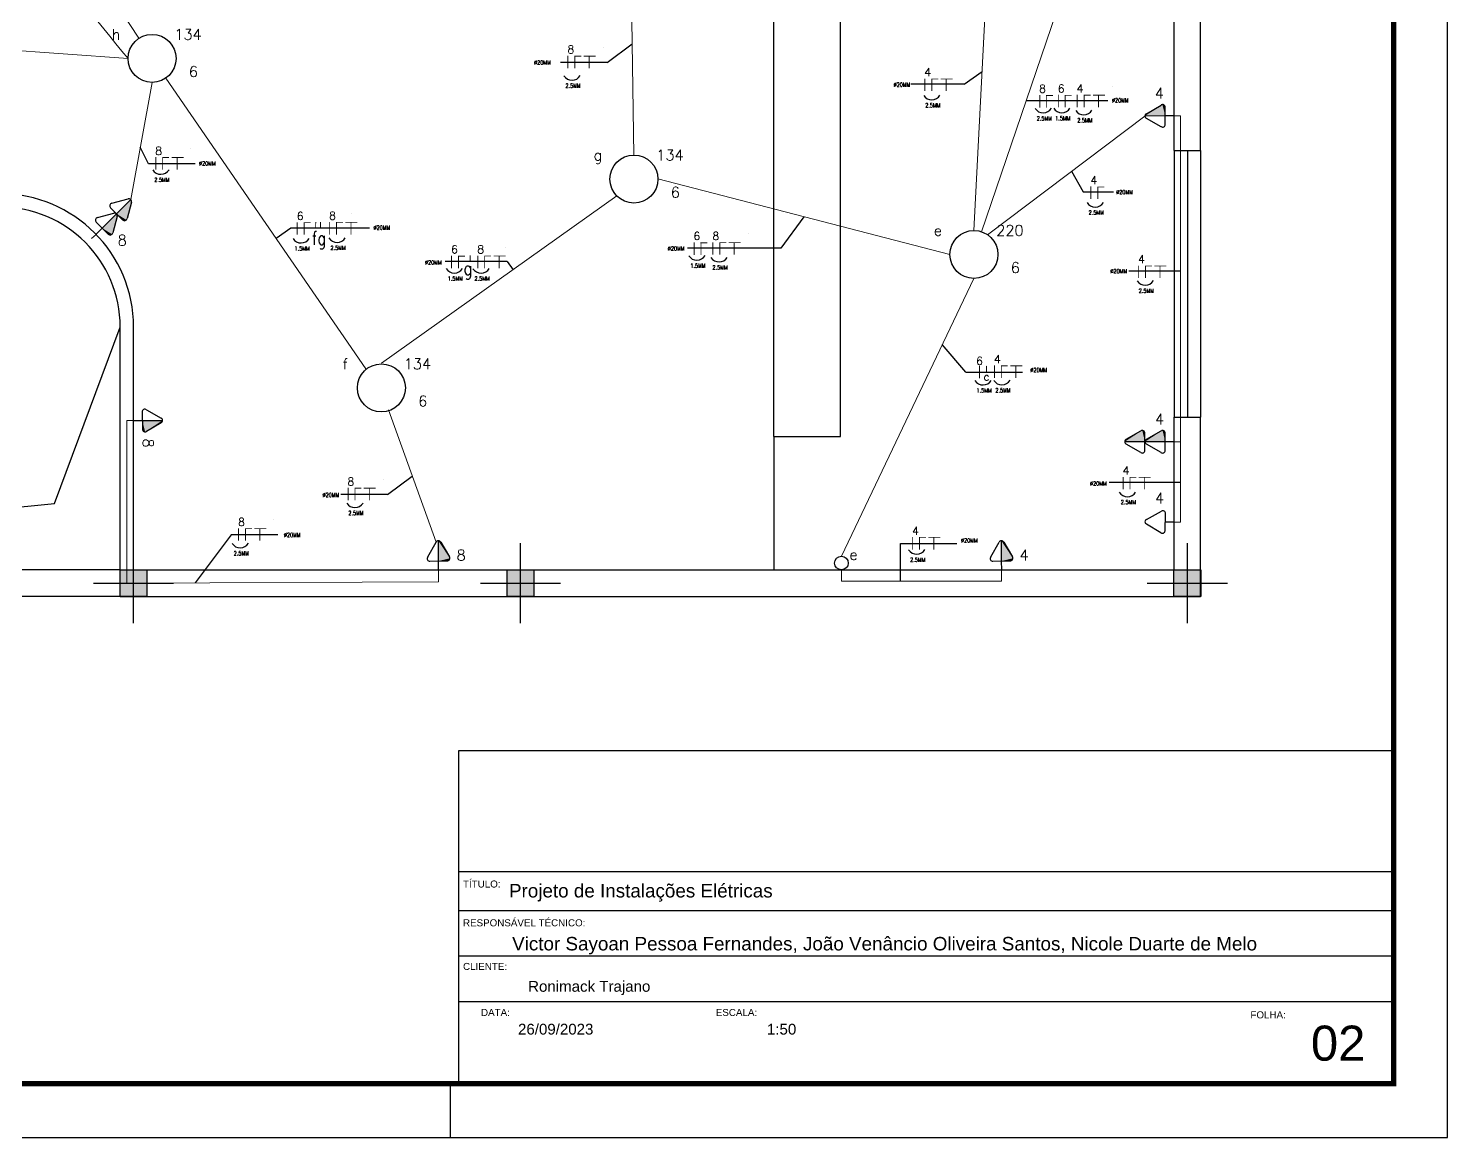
# Model space of a CAD drawing. Header units: metres. Extents: x 2426 to 5032, y 1997 to 4035.
# Drawn here: x 2512.79 to 2536.34, y 1996.88 to 2015.29 of the extents above; entities that cross this region are included whole.
import ezdxf
from ezdxf.enums import TextEntityAlignment as Align

# ---------------------------------------------------------------- set-up
doc = ezdxf.new("R2010")
doc.units = ezdxf.units.M
doc.linetypes.add('Contínuo', pattern=[0])
for name, color, linetype in [('10', 10, 'Continuous'), ('2', 4, 'Continuous'), ('4', 136, 'Continuous'), ('Acessorios', 4, 'Continuous'), ('ALVENARIA', 7, 'Continuous'), ('ARQ-FOLHA', 7, 'Continuous'), ('CIRCUITOS', 250, 'Continuous'), ('ILUMINAÇÃO', 1, 'Contínuo'), ('INTERRUPTORES', 1, 'Continuous'), ('TOMADAS-ENERGIA', 1, 'Continuous')]:
    doc.layers.add(name, color=color, linetype=linetype)
doc.layers.add('ELETRODUTOS', color=5, linetype='Continuous', lineweight=20)
doc.layers.add('SEÇÃO', color=250, linetype='Contínuo', lineweight=30)
doc.styles.add('arial', font='arial.ttf')
doc.styles.add('ROMAND', font='romand__.ttf', dxfattribs={"width": 0.75})
doc.styles.add('ROMANS', font='ROMANS.shx', dxfattribs={"width": 0.8, "height": 0.1})

# ---------------------------------------------------------------- blocks, each defined once
blk = doc.blocks.new('FOLHA A2')
at = {"layer": 'ARQ-FOLHA'}
for p, q in [((594, -420), (594, 0)), ((409, -420), (409, -410)), ((0, -420), (594, -420))]:
    blk.add_line(p, q, dxfattribs=at)
at = {"layer": 'ARQ-FOLHA', "const_width": 1}
blk.add_lwpolyline([(25, -410), (584, -410), (584, -10), (25, -10), (25, -410)], dxfattribs=at)
blk = doc.blocks.new('st')
at = {"layer": '2'}
h = blk.add_hatch(color=256, dxfattribs=at)
h.paths.add_polyline_path([(0, 10), (0, 0), (10, 0), (10, 10)])
h.paths.add_polyline_path([(-10, 10), (-10, 0), (0, 0), (0, 10)])
h.paths.add_polyline_path([(-10, 0), (-10, -10), (0, -10), (0, 0)])
h.paths.add_polyline_path([(0, 0), (0, -10), (10, -10), (10, 0)])
at = {"layer": '10'}
for p, q in [((0, 30), (0, -30)), ((-30, 0), (30, 0))]:
    blk.add_line(p, q, dxfattribs=at)
at = {"layer": '4'}
blk.add_lwpolyline([(-10, -10), (-10, 10), (10, 10), (10, -10)], close=True, dxfattribs=at)
blk = doc.blocks.new('A$C8d71f97b')
at = {"layer": 'TOMADAS-ENERGIA'}
for p, q in [((0.27, 0.249), (0.333, 0.359)), ((0.351, 0.218), (0.351, 0.37)), ((0.369, 0.359), (0.432, 0.248)), ((0.286, 0.218), (0.415, 0.218)), ((0.351, 0.066), (0.351, 0.218)), ((0.27, 0.097), (0.333, 0.207)), ((0.369, 0.207), (0.432, 0.096)), ((0.286, 0.066), (0.415, 0.066)), ((0.351, 0), (0.351, 0.066))]:
    blk.add_line(p, q, dxfattribs=at)
for centre, start, end in [((0.351, 0.35), 26.0479, 153.9521), ((0.286, 0.238), 143.1332, 270.777), ((0.351, 0.198), 26.0479, 153.9521), ((0.416, 0.238), 267.1811, 32.5689), ((0.286, 0.086), 143.1332, 270.777), ((0.416, 0.086), 267.1811, 32.5689)]:
    blk.add_arc(centre, 0.0197, start, end, dxfattribs=at)
at = {"layer": 'TOMADAS-ENERGIA', "linetype": 'Continuous'}
for points in [[(0.351, 0.37), (0.432, 0.248), (0.361, 0.367)], [(0.432, 0.248), (0.351, 0.37), (0.436, 0.238)], [(0.351, 0.218), (0.436, 0.238), (0.351, 0.37)], [(0.369, 0.359), (0.361, 0.367), (0.432, 0.248)], [(0.436, 0.238), (0.351, 0.218), (0.433, 0.228)], [(0.415, 0.218), (0.433, 0.228), (0.351, 0.218)], [(0.351, 0.218), (0.432, 0.096), (0.361, 0.215)], [(0.432, 0.096), (0.351, 0.218), (0.436, 0.086)], [(0.351, 0.066), (0.436, 0.086), (0.351, 0.218)], [(0.369, 0.207), (0.361, 0.215), (0.432, 0.096)], [(0.433, 0.228), (0.415, 0.218), (0.425, 0.22)], [(0.436, 0.086), (0.351, 0.066), (0.433, 0.076)], [(0.415, 0.066), (0.433, 0.076), (0.351, 0.066)], [(0.433, 0.076), (0.415, 0.066), (0.425, 0.068)]]:
    blk.add_solid(points, dxfattribs=at)
at = {"layer": 'TOMADAS-ENERGIA', "style": 'ROMANS', "flags": 8}
for tag, p in [('020', (0.103, 0.11)), ('001', (0.52, 0.108))]:
    blk.add_attdef(tag, text='', height=0.08, dxfattribs=at).set_placement(p, align=Align.MIDDLE_CENTER)
blk = doc.blocks.new('TEBAI01')
for p, q in [((-1.62, 1.95), (-0.35, 4.14)), ((0.35, 4.14), (1.63, 1.92)), ((-1.3, 1.32), (1.28, 1.32)), ((0, 0), (0, 1.32))]:
    blk.add_line(p, q)
for centre, start, end in [((0, 3.97), 26.0479, 153.9521), ((-1.3, 1.71), 143.1332, 270.777), ((1.3, 1.71), 267.1811, 32.5689)]:
    blk.add_arc(centre, 0.393, start, end)
at = {"style": 'ROMANS', "flags": 8}
for tag, p in [('020', (-5.03, 2.2)), ('001', (3.56, 2.23))]:
    blk.add_attdef(tag, text='', height=1.6, dxfattribs=at).set_placement(p, align=Align.MIDDLE_CENTER)
blk = doc.blocks.new('TEMED02')
for p, q in [((0, 1.32), (0, 4.36)), ((-1.62, 1.95), (-0.35, 4.14)), ((0.35, 4.14), (1.63, 1.92)), ((-1.3, 1.32), (1.28, 1.32)), ((0, 0), (0, 1.32))]:
    blk.add_line(p, q)
for centre, start, end in [((0, 3.97), 26.0479, 153.9521), ((-1.3, 1.71), 143.1332, 270.777), ((1.3, 1.71), 267.1811, 32.5689)]:
    blk.add_arc(centre, 0.393, start, end)
at = {"linetype": 'Continuous'}
for points in [[(0, 4.36), (1.63, 1.92), (0.21, 4.3)], [(1.63, 1.92), (0, 4.36), (1.69, 1.72)], [(0, 1.32), (1.69, 1.72), (0, 4.36)], [(0.35, 4.14), (0.21, 4.3), (1.63, 1.92)], [(1.69, 1.72), (0, 1.32), (1.64, 1.52)], [(1.28, 1.32), (1.64, 1.52), (0, 1.32)], [(1.64, 1.52), (1.28, 1.32), (1.49, 1.37)]]:
    blk.add_solid(points, dxfattribs=at)
at = {"style": 'ROMANS', "flags": 8}
for tag, p in [('020', (-4.96, 2.19)), ('001', (3.39, 2.17))]:
    blk.add_attdef(tag, text='', height=1.6, dxfattribs=at).set_placement(p, align=Align.MIDDLE_CENTER)
blk = doc.blocks.new('A$C0BD3781F')
blk.add_circle((0.36, 0.36), 0.36)
at = {"style": 'ROMANS', "flags": 8}
for tag, p in [('001', (0.188, 0.472)), ('009', (0.502, 0.474)), ('020', (0.356, 0.232))]:
    blk.add_attdef(tag, text='', height=0.16, dxfattribs=at).set_placement(p, align=Align.MIDDLE_CENTER)
blk = doc.blocks.new('Ir1s01')
blk.add_circle((0, 1.02), 1.02)
at = {"style": 'ROMANS', "flags": 8}
blk.add_attdef('009', text='', height=1.6, dxfattribs=at).set_placement((1.81, 2.29), align=Align.MIDDLE_CENTER)
blk = doc.blocks.new('A$C27EA2FDF')
at = {"const_width": 0.009}
for points in [[(0.04, 0.126), (0.04, 0)], [(0.104, 0.121), (0.173, 0.121)], [(0.109, 0.117), (0.109, 0)]]:
    blk.add_lwpolyline(points, dxfattribs=at)
at = {"style": 'ROMANS', "flags": 8}
blk.add_attdef('001', text='', height=0.06, dxfattribs=at).set_placement((0.069, 0.188), align=Align.MIDDLE_CENTER)
blk = doc.blocks.new('FNT')
at = {"const_width": 0.24}
for points in [[(0.12, 1.68), (0.12, -1.68)], [(1.84, 1.56), (3.68, 1.56)], [(1.96, 1.44), (1.96, -1.68)], [(4.32, 1.56), (7.52, 1.56)], [(5.8, 1.44), (5.8, -1.68)]]:
    blk.add_lwpolyline(points, dxfattribs=at)
at = {"style": 'ROMANS', "flags": 8}
blk.add_attdef('001', text='', height=1.6, dxfattribs=at).set_placement((0.89, 3.34), align=Align.MIDDLE_CENTER)
blk = doc.blocks.new('A$C3508442B')
at = {"const_width": 0.024}
for points in [[(0.227, 0.043), (0.392, 0.012)], [(0.262, 0.224), (0.592, 0.161)]]:
    blk.add_lwpolyline(points, dxfattribs=at)
at = {"style": 'ROMANS', "flags": 8}
for tag, p in [('001', (0.105, 0.258)), ('009', (0.634, 0.329))]:
    blk.add_attdef(tag, text='', height=0.16, rotation=79, dxfattribs=at).set_placement(p, align=Align.MIDDLE_CENTER)

msp = doc.modelspace()

# ---------------------------------------------------------------- linework, layer by layer
at = {"color": 18, "true_color": 0x000000}
msp.add_line((2528.315, 2014.364), (2528.613, 2014.573), dxfattribs=at)
at = {"layer": 'Acessorios'}
for p, q in [((2525.156, 2008.515), (2525.156, 2016.772)), ((2526.263, 2008.515), (2526.263, 2016.772)), ((2531.797, 2013.263), (2531.797, 2008.836)), ((2532.018, 2013.263), (2532.018, 2008.836)), ((2532.239, 2013.263), (2532.239, 2008.836)), ((2525.156, 2008.515), (2526.263, 2008.515)), ((2514.309, 2006.301), (2501.912, 2006.301)), ((2514.309, 2005.859), (2501.912, 2005.859))]:
    msp.add_line(p, q, dxfattribs=at)
at = {"layer": 'ALVENARIA'}
for p, q in [((2532.239, 2013.263), (2532.239, 2018.133)), ((2531.797, 2013.263), (2531.797, 2016.772)), ((2531.797, 2013.263), (2532.239, 2013.263)), ((2513.217, 2007.402), (2514.309, 2010.33)), ((2514.309, 2005.859), (2514.309, 2010.33)), ((2514.53, 2006.301), (2514.53, 2010.33)), ((2531.797, 2006.301), (2531.797, 2008.836)), ((2531.797, 2008.836), (2532.239, 2008.836)), ((2532.239, 2005.859), (2532.239, 2008.836)), ((2525.156, 2008.515), (2525.156, 2006.301)), ((2501.912, 2006.301), (2513.217, 2007.402)), ((2514.53, 2006.301), (2531.797, 2006.301)), ((2514.309, 2005.859), (2532.239, 2005.859))]:
    msp.add_line(p, q, dxfattribs=at)
for radius in [2.214, 1.992]:
    msp.add_arc((2512.317, 2010.33), radius, 0, 90, dxfattribs=at)
at = {"layer": 'ARQ-FOLHA'}
for p, q in [((2535.443, 2003.298), (2519.924, 2003.298)), ((2519.924, 2003.298), (2519.924, 1997.771)), ((2535.443, 2001.287), (2519.924, 2001.287)), ((2519.924, 2000.737), (2519.924, 2000.737)), ((2535.443, 2000.643), (2519.924, 2000.643)), ((2519.924, 1999.892), (2519.924, 1999.892)), ((2535.443, 1999.887), (2519.924, 1999.887)), ((2535.443, 1999.131), (2519.924, 1999.131))]:
    msp.add_line(p, q, dxfattribs=at)
at = {"layer": 'CIRCUITOS'}
for p, q in [((2522.322, 2014.975), (2522.322, 2014.975)), ((2522.392, 2014.725), (2522.805, 2015.03)), ((2522.392, 2014.725), (2521.616, 2014.725)), ((2528.315, 2014.364), (2527.432, 2014.364)), ((2530.773, 2014.325), (2530.773, 2014.325)), ((2530.7, 2014.085), (2529.342, 2014.087)), ((2514.778, 2013.042), (2514.643, 2013.315)), ((2515.483, 2013.292), (2515.483, 2013.292)), ((2515.553, 2013.042), (2514.778, 2013.042)), ((2530.098, 2012.917), (2530.289, 2012.575)), ((2530.289, 2012.575), (2530.793, 2012.575)), ((2518.144, 2012.211), (2518.144, 2012.211)), ((2525.656, 2012.163), (2525.271, 2011.64)), ((2517.141, 2011.972), (2516.896, 2011.804)), ((2518.449, 2011.972), (2517.141, 2011.972)), ((2524.729, 2011.878), (2524.729, 2011.878)), ((2520.705, 2011.656), (2520.705, 2011.656)), ((2525.271, 2011.64), (2523.725, 2011.64)), ((2520.732, 2011.418), (2519.702, 2011.418)), ((2520.732, 2011.418), (2520.828, 2011.282)), ((2531.902, 2011.261), (2531.048, 2011.261)), ((2528.341, 2009.584), (2527.952, 2010.039)), ((2528.341, 2009.584), (2529.283, 2009.584)), ((2518.674, 2007.801), (2518.674, 2007.801)), ((2518.744, 2007.551), (2519.157, 2007.857)), ((2518.744, 2007.551), (2517.969, 2007.551)), ((2531.902, 2007.752), (2530.722, 2007.752)), ((2516.857, 2007.131), (2516.857, 2007.131)), ((2516.151, 2006.881), (2515.553, 2006.085)), ((2516.927, 2006.881), (2516.151, 2006.881)), ((2527.258, 2006.113), (2527.258, 2006.741)), ((2527.258, 2006.741), (2528.193, 2006.741))]:
    msp.add_line(p, q, dxfattribs=at)
at = {"layer": 'CIRCUITOS', "const_width": 0.0149}
for points in [[(2517.554, 2012.077), (2517.553, 2011.972)], [(2517.554, 2012.077), (2517.553, 2011.972)], [(2517.634, 2012.077), (2517.634, 2011.972)], [(2520.115, 2011.522), (2520.115, 2011.418)]]:
    msp.add_lwpolyline(points, dxfattribs=at)
at = {"layer": 'ELETRODUTOS'}
for p, q in [((2513.071, 2017.487), (2514.619, 2015.124)), ((2522.835, 2013.187), (2522.784, 2016.29)), ((2528.476, 2011.935), (2528.702, 2016.289)), ((2530.081, 2016.26), (2528.604, 2011.914)), ((2509.804, 2015.116), (2514.439, 2014.791)), ((2514.837, 2014.392), (2514.487, 2012.448)), ((2518.388, 2009.639), (2515.064, 2014.463)), ((2528.703, 2011.864), (2531.314, 2013.834)), ((2531.797, 2013.839), (2531.902, 2013.839)), ((2531.902, 2013.839), (2531.902, 2007.092)), ((2528.078, 2011.537), (2523.233, 2012.789)), ((2522.553, 2012.507), (2518.646, 2009.734)), ((2513.908, 2011.869), (2513.833, 2011.8)), ((2528.476, 2011.138), (2526.278, 2006.527)), ((2519.55, 2006.759), (2518.764, 2008.955)), ((2531.797, 2008.427), (2531.902, 2008.427)), ((2531.797, 2007.092), (2531.902, 2007.092)), ((2526.278, 2006.301), (2526.278, 2006.113)), ((2528.934, 2006.113), (2528.934, 2006.301)), ((2526.278, 2006.113), (2528.934, 2006.113))]:
    msp.add_line(p, q, dxfattribs=at)
at = {"layer": 'ELETRODUTOS', "lineweight": 5, "ltscale": 10}
for p, q in [((2514.42, 2006.08), (2514.42, 2008.778)), ((2514.53, 2008.778), (2514.42, 2008.778)), ((2519.594, 2006.301), (2519.594, 2006.104)), ((2514.53, 2006.08), (2514.42, 2006.08)), ((2519.594, 2006.104), (2514.53, 2006.08))]:
    msp.add_line(p, q, dxfattribs=at)
at = {"layer": 'ELETRODUTOS'}
msp.add_arc((2534.4, 2031.577), 26.081, 208.92, 220.0613, dxfattribs=at)
at = {"layer": 'SEÇÃO'}
for centre in [(2521.806, 2014.586), (2527.777, 2014.26), (2529.627, 2014.044), (2529.935, 2014.046), (2530.3, 2014.011), (2514.984, 2013.025), (2530.489, 2012.48), (2517.312, 2011.885), (2517.908, 2011.894), (2523.879, 2011.599), (2524.247, 2011.57), (2519.853, 2011.386), (2520.297, 2011.384), (2531.32, 2011.183), (2528.628, 2009.528), (2528.941, 2009.53), (2531.023, 2007.673), (2518.204, 2007.492), (2516.301, 2006.824), (2527.527, 2006.718)]:
    msp.add_arc(centre, 0.158, 211.9194, 329.0111, dxfattribs=at)

# ---------------------------------------------------------------- block references
ref = msp.add_blockref('A$C8d71f97b', (2513.358, 2012.419), dxfattribs=dict(xscale=2.213652184725244, yscale=2.213652184725244, zscale=2.213652184725244, rotation=315.0000000001031))
ref.add_attrib('001', '8', dxfattribs={"layer": 'TOMADAS-ENERGIA', "height": 0.177, "style": 'ROMANS', "flags": 8}).set_placement((2514.343, 2011.773), align=Align.MIDDLE_CENTER)
ref = msp.add_blockref('A$C8d71f97b', (2531.797, 2007.651), dxfattribs=dict(xscale=2.213652184725244, yscale=2.213652184725244, zscale=2.213652184725244, rotation=89.99999999999999))
ref.add_attrib('001', '4', dxfattribs={"layer": 'TOMADAS-ENERGIA', "height": 0.177, "style": 'ROMANS', "flags": 8}).set_placement((2531.557, 2008.803), align=Align.MIDDLE_CENTER)
at = {"layer": 'ALVENARIA', "xscale": 0.02213652184725244, "yscale": 0.02213652184725244, "zscale": 0.02213652184725244, "rotation": 89.99999999999999}
for p in [(2514.53, 2006.08), (2520.95, 2006.08), (2532.018, 2006.08)]:
    msp.add_blockref('st', p, dxfattribs=at)
at = {"layer": 'ARQ-FOLHA', "xscale": 0.08944633452801547, "yscale": 0.08944633452801547, "zscale": 0.08944633452801547}
msp.add_blockref('FOLHA A2', (2483.206, 2034.444), dxfattribs=at)
at = {"layer": 'CIRCUITOS', "lineweight": 30}
ref = msp.add_blockref('FNT', (2521.731, 2014.732), dxfattribs=dict(at, xscale=0.06225896769449148, yscale=0.06225896769449148, zscale=0.06225896769449148))
ref.add_attrib('001', '8', dxfattribs={"layer": '0', "height": 0.133, "style": 'ROMANS', "flags": 8}).set_placement((2521.786, 2014.94), align=Align.MIDDLE_CENTER)
ref = msp.add_blockref('FNT', (2527.655, 2014.352), dxfattribs=dict(at, xscale=0.06225896769449148, yscale=0.06225896769449148, zscale=0.06225896769449148))
ref.add_attrib('001', '4', dxfattribs={"layer": '0', "height": 0.133, "style": 'ROMANS', "flags": 8}).set_placement((2527.71, 2014.56), align=Align.MIDDLE_CENTER)
at = {"layer": 'CIRCUITOS'}
ref = msp.add_blockref('A$C27EA2FDF', (2529.502, 2013.975), dxfattribs=dict(at, xscale=1.660239138543933, yscale=1.660239138543933, zscale=1.660239138543933))
ref.add_attrib('001', '8', dxfattribs={"layer": '0', "height": 0.133, "style": 'ROMANS', "flags": 8}).set_placement((2529.616, 2014.288), align=Align.MIDDLE_CENTER)
ref = msp.add_blockref('A$C27EA2FDF', (2529.81, 2013.977), dxfattribs=dict(at, xscale=1.660239138543933, yscale=1.660239138543933, zscale=1.660239138543933))
ref.add_attrib('001', '6', dxfattribs={"layer": '0', "height": 0.133, "style": 'ROMANS', "flags": 8}).set_placement((2529.924, 2014.29), align=Align.MIDDLE_CENTER)
at = {"layer": 'CIRCUITOS', "lineweight": 30}
ref = msp.add_blockref('FNT', (2530.182, 2014.082), dxfattribs=dict(at, xscale=0.06225896769449148, yscale=0.06225896769449148, zscale=0.06225896769449148))
ref.add_attrib('001', '4', dxfattribs={"layer": '0', "height": 0.133, "style": 'ROMANS', "flags": 8}).set_placement((2530.237, 2014.29), align=Align.MIDDLE_CENTER)
ref = msp.add_blockref('FNT', (2514.892, 2013.049), dxfattribs=dict(at, xscale=0.06225896769449148, yscale=0.06225896769449148, zscale=0.06225896769449148))
ref.add_attrib('001', '8', dxfattribs={"layer": '0', "height": 0.133, "style": 'ROMANS', "flags": 8}).set_placement((2514.947, 2013.257), align=Align.MIDDLE_CENTER)
at = {"layer": 'CIRCUITOS'}
ref = msp.add_blockref('A$C27EA2FDF', (2530.352, 2012.456), dxfattribs=dict(at, xscale=1.660239138543933, yscale=1.660239138543933, zscale=1.660239138543933))
ref.add_attrib('001', '4', dxfattribs={"layer": '0', "height": 0.133, "style": 'ROMANS', "flags": 8}).set_placement((2530.466, 2012.768), align=Align.MIDDLE_CENTER)
ref = msp.add_blockref('A$C27EA2FDF', (2517.181, 2011.863), dxfattribs=dict(at, xscale=1.660239138543933, yscale=1.660239138543933, zscale=1.660239138543933))
ref.add_attrib('001', '6', dxfattribs={"layer": '0', "height": 0.133, "style": 'ROMANS', "flags": 8}).set_placement((2517.295, 2012.175), align=Align.MIDDLE_CENTER)
at = {"layer": 'CIRCUITOS', "lineweight": 30}
ref = msp.add_blockref('FNT', (2517.778, 2011.972), dxfattribs=dict(at, xscale=0.06225896769449148, yscale=0.06225896769449148, zscale=0.06225896769449148))
ref.add_attrib('001', '8', dxfattribs={"layer": '0', "height": 0.133, "style": 'ROMANS', "flags": 8}).set_placement((2517.833, 2012.18), align=Align.MIDDLE_CENTER)
at = {"layer": 'CIRCUITOS'}
ref = msp.add_blockref('A$C27EA2FDF', (2523.766, 2011.53), dxfattribs=dict(at, xscale=1.660239138543933, yscale=1.660239138543933, zscale=1.660239138543933))
ref.add_attrib('001', '6', dxfattribs={"layer": '0', "height": 0.133, "style": 'ROMANS', "flags": 8}).set_placement((2523.879, 2011.843), align=Align.MIDDLE_CENTER)
at = {"layer": 'CIRCUITOS', "lineweight": 30}
ref = msp.add_blockref('FNT', (2524.138, 2011.635), dxfattribs=dict(at, xscale=0.06225896769449148, yscale=0.06225896769449148, zscale=0.06225896769449148))
ref.add_attrib('001', '8', dxfattribs={"layer": '0', "height": 0.133, "style": 'ROMANS', "flags": 8}).set_placement((2524.193, 2011.843), align=Align.MIDDLE_CENTER)
at = {"layer": 'CIRCUITOS'}
ref = msp.add_blockref('A$C27EA2FDF', (2519.742, 2011.308), dxfattribs=dict(at, xscale=1.660239138543933, yscale=1.660239138543933, zscale=1.660239138543933))
ref.add_attrib('001', '6', dxfattribs={"layer": '0', "height": 0.133, "style": 'ROMANS', "flags": 8}).set_placement((2519.856, 2011.621), align=Align.MIDDLE_CENTER)
at = {"layer": 'CIRCUITOS', "lineweight": 30}
ref = msp.add_blockref('FNT', (2520.236, 2011.413), dxfattribs=dict(at, xscale=0.06225896769449148, yscale=0.06225896769449148, zscale=0.06225896769449148))
ref.add_attrib('001', '8', dxfattribs={"layer": '0', "height": 0.133, "style": 'ROMANS', "flags": 8}).set_placement((2520.291, 2011.621), align=Align.MIDDLE_CENTER)
ref = msp.add_blockref('FNT', (2531.203, 2011.248), dxfattribs=dict(at, xscale=0.06225896769449148, yscale=0.06225896769449148, zscale=0.06225896769449148))
ref.add_attrib('001', '4', dxfattribs={"layer": '0', "height": 0.133, "style": 'ROMANS', "flags": 8}).set_placement((2531.258, 2011.457), align=Align.MIDDLE_CENTER)
ref = msp.add_blockref('A$C3508442B', (2528.739, 2009.821), dxfattribs=dict(at, xscale=-0.6225896769539736, yscale=0.6225896769539745, zscale=0.6225896769539745, rotation=78.7512890459185))
ref.add_attrib('009', 'c', dxfattribs={"layer": '0', "height": 0.133, "rotation": 359.7513, "style": 'ROMANS', "flags": 8}).set_placement((2528.686, 2009.508), align=Align.MIDDLE_CENTER)
ref.add_attrib('001', '6', dxfattribs={"layer": '0', "height": 0.133, "style": 'ROMANS', "flags": 8}).set_placement((2528.569, 2009.769), align=Align.MIDDLE_CENTER)
ref = msp.add_blockref('FNT', (2528.81, 2009.589), dxfattribs=dict(at, xscale=0.06225896769449148, yscale=0.06225896769449148, zscale=0.06225896769449148))
ref.add_attrib('001', '4', dxfattribs={"layer": '0', "height": 0.133, "style": 'ROMANS', "flags": 8}).set_placement((2528.865, 2009.797), align=Align.MIDDLE_CENTER)
ref = msp.add_blockref('FNT', (2530.944, 2007.74), dxfattribs=dict(at, xscale=0.06225896769449148, yscale=0.06225896769449148, zscale=0.06225896769449148))
ref.add_attrib('001', '4', dxfattribs={"layer": '0', "height": 0.133, "style": 'ROMANS', "flags": 8}).set_placement((2531, 2007.948), align=Align.MIDDLE_CENTER)
ref = msp.add_blockref('FNT', (2518.083, 2007.558), dxfattribs=dict(at, xscale=0.06225896769449148, yscale=0.06225896769449148, zscale=0.06225896769449148))
ref.add_attrib('001', '8', dxfattribs={"layer": '0', "height": 0.133, "style": 'ROMANS', "flags": 8}).set_placement((2518.138, 2007.766), align=Align.MIDDLE_CENTER)
ref = msp.add_blockref('FNT', (2516.266, 2006.888), dxfattribs=dict(at, xscale=0.06225896769449148, yscale=0.06225896769449148, zscale=0.06225896769449148))
ref.add_attrib('001', '8', dxfattribs={"layer": '0', "height": 0.133, "style": 'ROMANS', "flags": 8}).set_placement((2516.321, 2007.096), align=Align.MIDDLE_CENTER)
ref = msp.add_blockref('FNT', (2527.452, 2006.743), dxfattribs=dict(at, xscale=0.06225896769449148, yscale=0.06225896769449148, zscale=0.06225896769449148))
ref.add_attrib('001', '4', dxfattribs={"layer": '0', "height": 0.133, "style": 'ROMANS', "flags": 8}).set_placement((2527.507, 2006.951), align=Align.MIDDLE_CENTER)
at = {"layer": 'ILUMINAÇÃO'}
ref = msp.add_blockref('A$C0BD3781F', (2514.439, 2014.392), dxfattribs=dict(at, xscale=1.106826092362622, yscale=1.106826092362622, zscale=1.106826092362622))
ref.add_attrib('020', '6', dxfattribs={"layer": '0', "height": 0.177, "style": 'ROMANS', "flags": 8}).set_placement((2515.524, 2014.571), align=Align.MIDDLE_CENTER)
ref.add_attrib('009', '134', dxfattribs={"layer": '0', "height": 0.1771, "style": 'ROMANS', "flags": 8}).set_placement((2515.435, 2015.189), align=Align.MIDDLE_CENTER)
ref.add_attrib('001', 'h', dxfattribs={"layer": '0', "height": 0.177, "style": 'ROMANS', "flags": 8}).set_placement((2514.24, 2015.189), align=Align.MIDDLE_CENTER)
ref = msp.add_blockref('A$C0BD3781F', (2522.436, 2012.39), dxfattribs=dict(at, xscale=1.106826092362622, yscale=1.106826092362622, zscale=1.106826092362622))
ref.add_attrib('020', '6', dxfattribs={"layer": '0', "height": 0.177, "style": 'ROMANS', "flags": 8}).set_placement((2523.521, 2012.569), align=Align.MIDDLE_CENTER)
ref.add_attrib('009', '134', dxfattribs={"layer": '0', "height": 0.1771, "style": 'ROMANS', "flags": 8}).set_placement((2523.433, 2013.187), align=Align.MIDDLE_CENTER)
ref.add_attrib('001', 'g', dxfattribs={"layer": '0', "height": 0.177, "style": 'ROMANS', "flags": 8}).set_placement((2522.237, 2013.187), align=Align.MIDDLE_CENTER)
ref = msp.add_blockref('A$C0BD3781F', (2528.078, 2011.138), dxfattribs=dict(at, xscale=1.106826092362622, yscale=1.106826092362622, zscale=1.106826092362622))
ref.add_attrib('020', '6', dxfattribs={"layer": '0', "height": 0.177, "style": 'ROMANS', "flags": 8}).set_placement((2529.163, 2011.318), align=Align.MIDDLE_CENTER)
ref.add_attrib('009', '220', dxfattribs={"layer": '0', "height": 0.1771, "style": 'ROMANS', "flags": 8}).set_placement((2529.074, 2011.935), align=Align.MIDDLE_CENTER)
ref.add_attrib('001', 'e', dxfattribs={"layer": '0', "height": 0.177, "style": 'ROMANS', "flags": 8}).set_placement((2527.879, 2011.935), align=Align.MIDDLE_CENTER)
ref = msp.add_blockref('A$C0BD3781F', (2518.245, 2008.923), dxfattribs=dict(at, xscale=1.106826092362622, yscale=1.106826092362622, zscale=1.106826092362622))
ref.add_attrib('020', '6', dxfattribs={"layer": '0', "height": 0.177, "style": 'ROMANS', "flags": 8}).set_placement((2519.33, 2009.102), align=Align.MIDDLE_CENTER)
ref.add_attrib('009', '134', dxfattribs={"layer": '0', "height": 0.1771, "style": 'ROMANS', "flags": 8}).set_placement((2519.241, 2009.72), align=Align.MIDDLE_CENTER)
ref.add_attrib('001', 'f', dxfattribs={"layer": '0', "height": 0.177, "style": 'ROMANS', "flags": 8}).set_placement((2518.046, 2009.72), align=Align.MIDDLE_CENTER)
at = {"layer": 'INTERRUPTORES', "xscale": 0.1106826092366648, "yscale": 0.1106826092366648, "zscale": 0.1106826092366648}
msp.add_blockref('Ir1s01', (2526.278, 2006.301), dxfattribs=at).add_auto_attribs({'009': 'e'})
at = {"layer": 'TOMADAS-ENERGIA'}
ref = msp.add_blockref('TEMED02', (2531.797, 2013.839), dxfattribs=dict(at, xscale=0.1106826093393433, yscale=0.1106826093393433, zscale=0.1106826093393433, rotation=90.5747623271489))
ref.add_attrib('001', '4', dxfattribs={"layer": '0', "height": 0.177, "style": 'ROMANS', "flags": 8}).set_placement((2531.553, 2014.212), align=Align.MIDDLE_CENTER)
ref = msp.add_blockref('TEMED02', (2514.53, 2008.778), dxfattribs=dict(at, xscale=0.1106826093393433, yscale=0.1106826093393433, zscale=0.1106826093393433, rotation=270.5747623271488))
ref.add_attrib('001', '8', dxfattribs={"layer": '0', "height": 0.177, "rotation": 270, "style": 'ROMANS', "flags": 8}).set_placement((2514.774, 2008.405), align=Align.MIDDLE_CENTER)
ref = msp.add_blockref('TEBAI01', (2531.797, 2007.092), dxfattribs=dict(at, xscale=0.1106826093393434, yscale=0.1106826093393434, zscale=0.1106826093393434, rotation=88.97874985640628))
ref.add_attrib('001', '4', dxfattribs={"layer": '0', "height": 0.177, "style": 'ROMANS', "flags": 8}).set_placement((2531.557, 2007.491), align=Align.MIDDLE_CENTER)
ref = msp.add_blockref('TEMED02', (2519.594, 2006.301), dxfattribs=dict(at, xscale=0.1106826093393433, yscale=0.1106826093393433, zscale=0.1106826093393433, rotation=0.5747623271488033))
ref.add_attrib('001', '8', dxfattribs={"layer": '0', "height": 0.177, "style": 'ROMANS', "flags": 8}).set_placement((2519.967, 2006.545), align=Align.MIDDLE_CENTER)
ref = msp.add_blockref('TEMED02', (2528.937, 2006.301), dxfattribs=dict(at, xscale=0.1106826093393433, yscale=0.1106826093393433, zscale=0.1106826093393433, rotation=0.5747623271488789))
ref.add_attrib('001', '4', dxfattribs={"layer": '0', "height": 0.177, "style": 'ROMANS', "flags": 8}).set_placement((2529.31, 2006.545), align=Align.MIDDLE_CENTER)

# ---------------------------------------------------------------- texts
at = {"layer": 'ARQ-FOLHA', "style": 'arial'}
for s, height, p in [('TÍTULO:', 0.1163, (2519.998, 2001.028)), ('Projeto de Instalações Elétricas', 0.22362, (2520.761, 2000.863)), ('RESPONSÁVEL TÉCNICO:', 0.11628, (2519.998, 2000.384)), ('Victor Sayoan Pessoa Fernandes, João Venâncio Oliveira Santos, Nicole Duarte de Melo ', 0.22362, (2520.813, 1999.984)), ('CLIENTE:', 0.1163, (2519.998, 1999.66)), ('Ronimack Trajano', 0.17889, (2521.079, 1999.298)), ('DATA:', 0.1163, (2520.297, 1998.896)), ('ESCALA:', 0.1163, (2524.193, 1998.896)), ('FOLHA:', 0.1163, (2533.065, 1998.856)), ('26/09/2023', 0.1789, (2520.911, 1998.587)), ('1:50', 0.1789, (2525.042, 1998.587))]:
    msp.add_text(s, height=height, dxfattribs=at).set_placement(p)
msp.add_attdef('02', (2534.069, 1998.154), '01', height=0.5814, dxfattribs=at)
at = {"layer": 'CIRCUITOS', "insert": (2517.489, 2011.918), "char_height": 0.2214, "attachment_point": 1, "style": 'ROMANS'}
msp.add_mtext_dynamic_manual_height_columns('fg', width=0.16829, gutter_width=1.107, heights=[0], dxfattribs=at)
at = {"layer": 'SEÇÃO', "style": 'ROMAND', "width": 0.75}
for s, p in [('%%C20MM', (2521.177, 2014.667)), ('2.5MM', (2521.698, 2014.283)), ('%%C20MM', (2527.143, 2014.3)), ('2.5MM', (2527.668, 2013.956)), ('%%C20MM', (2530.766, 2014.039)), ('2.5MM', (2529.518, 2013.74)), ('1.5MM', (2529.826, 2013.742)), ('2.5MM', (2530.191, 2013.707)), ('%%C20MM', (2515.616, 2012.993)), ('2.5MM', (2514.875, 2012.722)), ('%%C20MM', (2530.837, 2012.517)), ('2.5MM', (2530.38, 2012.177)), ('%%C20MM', (2518.512, 2011.927)), ('1.5MM', (2517.203, 2011.581)), ('2.5MM', (2517.799, 2011.59)), ('%%C20MM', (2523.396, 2011.579)), ('%%C20MM', (2519.366, 2011.349)), ('1.5MM', (2523.77, 2011.296)), ('2.5MM', (2524.138, 2011.266)), ('1.5MM', (2519.744, 2011.082)), ('2.5MM', (2520.189, 2011.081)), ('%%C20MM', (2530.741, 2011.204)), ('2.5MM', (2531.211, 2010.879)), ('%%C20MM', (2529.413, 2009.564)), ('1.5MM', (2528.52, 2009.225)), ('2.5MM', (2528.832, 2009.226)), ('%%C20MM', (2517.666, 2007.489)), ('%%C20MM', (2530.402, 2007.679)), ('2.5MM', (2530.914, 2007.37)), ('2.5MM', (2518.095, 2007.189)), ('%%C20MM', (2517.024, 2006.825)), ('2.5MM', (2516.192, 2006.521)), ('%%C20MM', (2528.261, 2006.735)), ('2.5MM', (2527.418, 2006.414))]:
    msp.add_text(s, height=0.0685, dxfattribs=at).set_placement(p, align=Align.BOTTOM_LEFT)
at = {"layer": 'SEÇÃO', "insert": (2520.007, 2011.418), "char_height": 0.221, "attachment_point": 1, "style": 'ROMANS'}
msp.add_mtext_dynamic_manual_height_columns('g', width=0.28823, gutter_width=1.107, heights=[0], dxfattribs=at)

doc.saveas('drawing.dxf')
